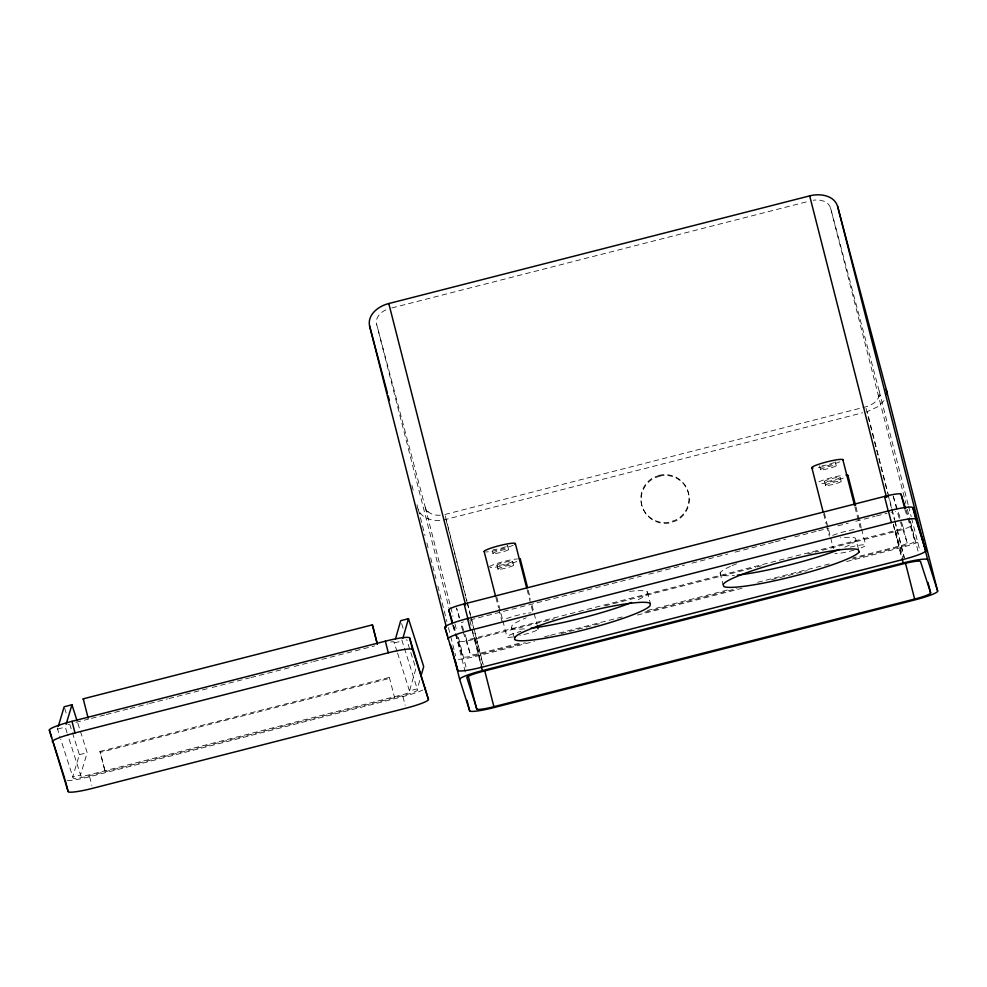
<?xml version="1.0" encoding="UTF-8"?>
<svg xmlns="http://www.w3.org/2000/svg" width="987" height="987" viewBox="0 0 987 987"><rect width="100%" height="100%" fill="white"/><g stroke="black" fill="none" stroke-linecap="round" stroke-linejoin="round"><path stroke-width="0.74" stroke-dasharray="4.93 3.7" d="M514.227 638.071L511.636 627.905L511.994 625.536A70.447 8.464 -14.3 0 1 526.207 617.837M629.484 591.41A70.447 8.464 -14.3 0 1 647.398 591.904L647.028 594.285A70.447 8.464 -14.3 0 1 635.862 600.701M444.903 514.474L865.636 406.854C872.631 405.225 880.947 399.217 879.195 391.111L830.585 208.097C828.426 200.978 819.642 199.164 813.152 200.287M57.221 727.863L60.219 737.807M901.452 521.815L903.216 527.7A8.019 0.962 -14.3 0 1 896.776 530.204L473.55 638.466A8.019 0.962 -14.3 0 1 466.617 639.379L461.497 623.599M903.253 527.49L907.164 543.195A8.019 0.962 -14.3 0 1 900.724 545.688L853.015 557.914M908.805 518.409L911.001 525.837A16.088 1.937 -14.3 0 1 898.096 530.858L815.25 552.066M911.063 525.528L914.949 541.332A16.088 1.937 -14.3 0 1 902.044 546.354L852.015 559.16M419.734 680.487L417.353 688.84L409.556 690.826L415.897 668.581L406.681 639.551M72.47 732.885L79.392 754.673L72.68 777.016L80.478 775.017L87.189 752.674L77.504 722.176M884.044 400.562L878.282 406.484L867.154 411.641L894.567 519.187M880.207 395.664L878.849 396.663M385.905 309.881C380.513 312.287 375.048 317.839 376.627 324.217L448.838 607.56M391.802 307.956L809.241 201.175M417.069 504.715C418.093 518.594 434.613 522.9 445.964 519.384L862.675 412.788M470.108 619.91L641.328 576.112M648.78 574.212L672.603 568.117M674.084 567.735L684.509 565.07M691.961 563.17L715.772 557.075M717.265 556.693L727.69 554.028M735.13 552.115L773.845 542.221M775.338 541.838L785.751 539.173M794.695 536.891L817.026 531.179M818.507 530.796L828.932 528.131M837.864 525.837L848.289 523.172M855.729 521.272L875.087 516.324M876.579 515.942L887.005 513.277M75.913 722.324L88.46 719.116M91.446 718.351L104.856 714.921M106.349 714.539L128.705 708.814M130.198 708.432L148.087 703.867M149.568 703.484L167.457 698.907M168.95 698.525L210.687 687.853M212.18 687.47L249.44 677.933M250.932 677.551L292.658 666.879M294.151 666.496L312.04 661.919M313.533 661.537L374.641 645.905M57.456 729.097L65.253 727.098M394.344 642.932L402.141 640.933M456.401 634.135L458.906 641.488A16.088 1.937 -14.3 0 0 472.822 639.638L554.188 618.849M604.908 605.87L755.573 567.328M757.066 566.945L761.545 565.81M807.785 553.978L813.757 552.449M79.392 754.673L87.189 752.674M463.187 631.988L470.565 654.874A8.019 0.962 -14.3 0 0 477.498 653.949L520.754 642.907M544.59 636.8L549.056 635.665M550.549 635.283L623.562 616.604M647.398 610.509L729.344 589.547M757.658 582.305L830.672 563.626M99.946 751.452L389.371 677.427L389.668 678.353L100.255 752.378L99.946 751.452L105.19 771.748L100.255 752.378M455.377 633.962L462.854 656.972A16.088 1.937 -14.3 0 0 476.77 655.134L525.306 642.734M561.11 633.58L599.899 623.648M644.659 612.211L737.153 588.548M771.464 579.776L807.267 570.609M458.4 659.353A24.157 2.899 -14.3 0 0 479.102 655.553L534.374 641.414M637.429 615.049L741.977 588.314M846.538 561.566L900.304 547.81A24.157 2.899 -14.3 0 0 920.131 541.246M67.313 780.569A24.317 2.924 -14.3 0 0 89.62 776.72L402.943 696.575A24.157 2.899 -14.3 0 0 422.769 690.012M440.325 515.214C434.465 515.683 427.05 513.511 425.237 507.232L376.627 324.217M425.829 508.823L426.557 511.71L428.296 511.908M419.623 513.598L420.746 513.832M893.161 496.079L900.995 520.396M904.832 509.465L907.324 516.818M907.201 542.986L897.109 511.574A8.18 0.987 -14.3 0 0 895.406 511.525M858.456 548.895L855.371 538.112A70.447 8.464 -14.3 0 0 840.282 537.816M730.405 566.378A70.447 8.464 -14.3 0 0 720.103 572.904L720.954 574.965A70.447 8.464 -14.3 0 0 734.439 575.409M906.091 509.872L908.348 516.991M907.781 518.249L915.011 541.024M688.494 493.253L688.753 494.092M641.39 503.925L641.649 504.764M459.683 617.911L456.525 607.967L459.041 617.825M462.73 630.557L460.522 623.253A8.18 0.987 -14.3 0 1 460.682 623.081M453.687 625.598L455.957 632.704M452.663 625.425L454.921 632.544M401.598 623.587L403.449 629.398M401.832 639.983L417.6 690.098A16.088 1.937 -14.3 0 1 404.682 695.119L87.263 776.313A16.248 1.949 -14.3 0 1 73.211 778.175L60.688 739.263M397.107 651.642L393.887 641.858A8.019 0.962 -14.3 0 0 389.853 642.155M397.564 653.098L409.802 691.961A8.019 0.962 -14.3 0 1 403.375 694.466L88.003 775.128A8.18 0.987 -14.3 0 1 80.922 776.066L67.56 734.365M394.306 696.797L394.603 697.71L389.371 677.427M64.636 708.197L66.474 714.008M69.707 724.174L72.014 731.441M67.104 732.909L65.006 726A8.18 0.987 -14.3 0 1 65.895 725.396M411.924 485.333L413.898 492.784M879.195 391.111L908.151 504.69M908.533 506.183L911.198 516.645M911.581 518.138L919.958 551.005M830.585 208.097L905.844 503.37M907.361 509.341L910.026 519.779M910.409 521.272L918.391 552.584M893.321 496.239L897.269 511.735M894.95 520.68L904.474 558.025M866.018 408.334L887.671 493.278M888.053 494.758L891.471 508.169M891.853 509.662L894.506 520.1M894.888 521.58L904.006 557.347M900.304 547.81L902.895 557.976M895.801 531.462L899.749 546.958M895.258 530.599L899.206 546.095M893.346 524.146L901.723 556.976M893.371 524.985L901.748 557.865M855.914 506.689L861.207 527.453M861.577 528.946L865.735 545.256M854.939 507.059L860.232 527.823M840.159 477.461L841.146 481.335M835.175 461.756L836.162 465.63M824.564 481.446L825.551 485.32M819.568 465.753L820.555 469.627M824.318 513.03L833.386 548.624M823.627 513.882L826.279 524.27M826.65 525.75L829.302 536.138M720.103 572.904L723.064 584.514M647.398 591.904L650.359 603.526M528.242 590.312L530.512 599.208M532.018 605.142L536.94 624.426M527.107 589.609L532.77 611.866M512.561 561.258L513.548 565.132M507.577 545.552L508.564 549.426M496.967 565.243L497.954 569.117M492.303 550.832L492.957 553.423M496.782 596.999L502.457 619.256M502.827 620.737L506.985 637.047M495.881 597.443L498.534 607.832M498.904 609.312L501.927 621.168M445.285 515.954L466.925 600.898M467.307 602.378L473.76 627.72M474.142 629.2L483.26 664.967M445.964 519.384L465.37 595.556M465.753 597.049L466.9 601.527M467.283 603.032L470.33 614.975M470.7 616.468L482.89 664.263M475.08 638.083L479.028 653.579M475.117 639.07L479.065 654.566M479.102 655.553L481.693 665.719M469.898 620.576L481.323 665.398M472.465 631.803L480.829 664.633M466.456 639.218L470.404 654.714M425.237 507.232L450.38 605.858M450.763 607.35L453.045 616.32M454.945 623.796L456.858 631.261M458.375 637.244L466.382 668.618M458.671 641.254L462.619 656.737M453.403 625.45L465.568 673.171M420.166 513.166L420.326 513.808M418.266 509.181L424.99 535.559M426.877 542.986L428.765 550.413M430.665 557.84L435.958 578.629M437.858 586.056L446.938 621.699M448.456 627.633L450.343 635.06M450.726 636.541L455.649 655.849M402.943 696.575L405.163 705.298M89.62 776.72L91.84 785.442M67.844 724.594A8.18 0.987 -14.3 0 1 68.683 724.31M461.398 622.649A8.18 0.987 -14.3 0 1 463.347 621.859M891.064 512.278A8.18 0.987 -14.3 0 1 892.051 512.068M507.232 545.379A8.056 0.962 -14.3 0 1 506.676 546.28M505.492 546.798A8.056 0.962 -14.3 0 1 493.167 549.734M832.695 535.386A16.1 1.937 -14.3 0 1 854.569 529.501M506.516 618.615A16.1 1.937 -14.3 0 1 525.368 613.569M528.6 613.075A16.1 1.937 -14.3 0 1 531.068 612.865M516.793 561.504A16.1 1.937 -14.3 0 1 490.132 567.624M489.367 566.785A16.1 1.937 -14.3 0 1 501.273 562.183A16.1 1.937 -14.3 0 1 517.484 558.901M856.235 540.173A70.447 8.464 -14.3 0 1 844.28 547.427M732.046 565.65A70.447 8.464 -14.3 0 1 736.944 563.626M524.479 628.892A70.447 8.464 -14.3 0 1 511.636 627.905M850.214 547.143A16.1 1.937 -14.3 0 1 864.587 544.787A16.1 1.937 -14.3 0 1 861.108 547.822M854.088 550.104A16.1 1.937 -14.3 0 1 835.027 553.46M843.342 478.115A16.1 1.937 -14.3 0 1 818.803 483.852M818.889 481.829A16.1 1.937 -14.3 0 1 843.466 475.265M536.731 630.224A16.1 1.937 -14.3 0 1 519.927 635.579M512.586 636.997A16.1 1.937 -14.3 0 1 507.602 636.121A16.1 1.937 -14.3 0 1 521.062 631.347M839.826 461.83A16.1 1.937 -14.3 0 1 815.052 468.072M834.274 462.484A8.056 0.962 -14.3 0 1 822.06 465.815M513.277 545.157A16.1 1.937 -14.3 0 1 486.246 551.943M659.674 475.203L653.752 477.375A24.157 23.984 -17.6 0 0 670.21 521.987L676.12 519.816A24.157 23.984 -17.6 0 0 659.674 475.203M659.933 476.03L654.023 478.214A24.157 23.984 -17.6 0 0 670.469 522.814L676.391 520.642A24.157 23.984 -17.6 0 0 659.933 476.03M495.449 553.485A8.056 0.962 -14.3 0 0 508.367 549.734A8.056 0.962 -14.3 0 0 498.46 551.042A8.056 0.962 -14.3 0 0 495.449 553.485M499.459 565.317A8.056 0.962 -14.3 0 0 512.376 561.566A8.056 0.962 -14.3 0 0 502.457 562.874A8.056 0.962 -14.3 0 0 499.459 565.317M500.446 569.191A8.056 0.962 -14.3 0 0 513.363 565.44A8.056 0.962 -14.3 0 0 503.444 566.748A8.056 0.962 -14.3 0 0 500.446 569.191M823.047 469.689A8.056 0.962 -14.3 0 0 835.964 465.938A8.056 0.962 -14.3 0 0 826.057 467.246A8.056 0.962 -14.3 0 0 823.047 469.689M827.057 481.52A8.056 0.962 -14.3 0 0 839.974 477.77A8.056 0.962 -14.3 0 0 830.055 479.077A8.056 0.962 -14.3 0 0 827.057 481.52M828.044 485.394A8.056 0.962 -14.3 0 0 840.961 481.644A8.056 0.962 -14.3 0 0 831.042 482.951A8.056 0.962 -14.3 0 0 828.044 485.394"/><path stroke-width="1.48" d="M452.305 624.018L448.777 609.621A16.248 1.949 -14.3 0 1 461.817 604.55L886.819 495.844A16.248 1.949 -14.3 0 1 900.872 493.981L905.634 508.453M886.733 394.504L887.301 393.579M930.618 592.854L930.556 593.175A16.89 2.023 -14.3 0 1 916.997 598.443L491.526 707.272A16.89 2.023 -14.3 0 1 476.906 709.209L466.777 677.329A17.05 2.048 -14.3 0 1 480.459 672.011L905.671 563.244A17.05 2.048 -14.3 0 1 920.427 561.295L930.618 592.854L927.953 582.392M395.528 638.762L400.685 620.687L408.482 618.689L423.694 666.583L420.918 676.317M402.93 638.157L408.482 618.689M58.295 726.296L64.167 706.754L71.965 704.755L77.048 720.732M66.092 724.31L71.965 704.755M451.318 646.596L459.683 679.414L469.652 710.8A24.157 2.899 -14.3 0 0 493.932 707.58L915.134 599.837A24.157 2.899 -14.3 0 0 937.65 591.09L886.264 389.47L837.556 206.147C833.855 195.044 819.555 193.23 809.673 195.882L388.792 303.54C378.909 305.908 367.25 314.409 369.557 325.858L446.371 627.201M88.164 718.191L83.229 698.821L372.395 624.857L377.244 643.66M467.53 618.578L888.411 510.921A24.317 2.924 -14.3 0 1 912.852 507.676L925.781 550.672A24.157 2.899 -14.3 0 1 903.265 559.432L482.063 667.163A24.157 2.899 -14.3 0 1 457.783 670.383L444.853 627.387A24.317 2.924 -14.3 0 1 467.53 618.578L470.491 630.187A24.317 2.924 -14.3 0 0 447.814 639.008M72.014 721.324L385.349 641.18A24.157 2.899 -14.3 0 1 409.63 637.96L428.432 699.438A24.157 2.899 -14.3 0 1 405.904 708.197L92.581 788.342A24.317 2.924 -14.3 0 1 68.14 791.574L49.35 730.133A24.317 2.924 -14.3 0 1 72.014 721.324L74.987 732.934A24.317 2.924 -14.3 0 0 52.311 741.755M470.491 630.187L891.372 522.53A24.317 2.924 -14.3 0 1 915.813 519.298L925.781 550.672M74.987 732.934L388.31 652.789A24.157 2.899 -14.3 0 1 412.591 649.582L428.432 699.438M459.683 679.414A24.317 2.924 -14.3 0 1 482.347 670.605L903.241 562.948A24.317 2.924 -14.3 0 1 927.681 559.703L937.65 591.09M448.715 609.929L452.33 621.317M444.853 627.387L447.58 635.949M450.294 644.499L453.465 654.492M83.229 698.821L83.525 699.746M49.35 730.133L51.682 737.462M53.545 743.322L64.71 778.496M369.557 325.858L387.373 392.925M388.162 395.91L389.359 400.377M887.227 393.986L886.264 389.47M837.556 206.147L927.681 559.703M912.852 507.676L915.813 519.298M901.119 494.216L904.709 508.293M905.523 563.306L914.641 599.072M809.673 195.882L886.499 497.288M902.093 558.469L903.241 562.948M888.411 510.921L891.372 522.53M884.5 496.412L888.448 511.908M847.969 475.549L855.532 505.208M842.836 459.597L854.557 505.578M811.906 467.912L823.257 512.401M520.297 559.16L527.49 587.339M537.31 625.906L538.075 628.867M515.387 543.64L526.725 588.129M484.161 551.462L495.499 595.963M484.777 670.926L493.895 706.692M388.792 303.54L465.617 604.945M481.212 666.126L482.347 670.605M464.124 603.945L468.072 619.429M468.282 676.095L476.659 708.974M466.999 700.4L469.652 710.8M455.192 660.217L457.783 670.383M409.63 637.96L412.591 649.582M385.349 641.18L388.31 652.789M372.395 624.857L377.33 644.227M65.179 779.964L68.14 791.574M425.471 687.828A24.157 2.899 -14.3 0 1 424.903 688.741M484.691 551.856A16.1 1.937 -14.3 0 1 499.792 545.552A16.1 1.937 -14.3 0 1 514.844 544.281M631.569 602.489A70.447 8.464 -14.3 0 1 530.932 628.238M845.921 475.068A16.1 1.937 -14.3 0 1 847.414 476.203M812.992 468.134A16.1 1.937 -14.3 0 1 825.231 462.311A16.1 1.937 -14.3 0 1 842.861 460.115M519.396 558.889A16.1 1.937 -14.3 0 1 520.149 559.715M922.82 539.05A24.157 2.899 -14.3 0 1 922.253 539.975M886.092 497.016A8.18 0.987 -14.3 0 1 887.116 496.782M839.394 549.451A70.447 8.464 -14.3 0 1 737.338 575.125M514.955 637.158L514.597 639.527A70.447 8.464 -14.3 0 0 581.059 630.607A70.447 8.464 -14.3 0 0 649.989 605.895L650.359 603.526A70.447 8.464 -14.3 0 0 583.885 612.446A70.447 8.464 -14.3 0 0 514.955 637.158M859.196 551.795L858.332 549.734A70.447 8.464 -14.3 0 0 787.836 560.258A70.447 8.464 -14.3 0 0 723.064 584.514L723.915 586.574A70.447 8.464 -14.3 0 0 794.412 576.05A70.447 8.464 -14.3 0 0 859.196 551.795"/></g></svg>
